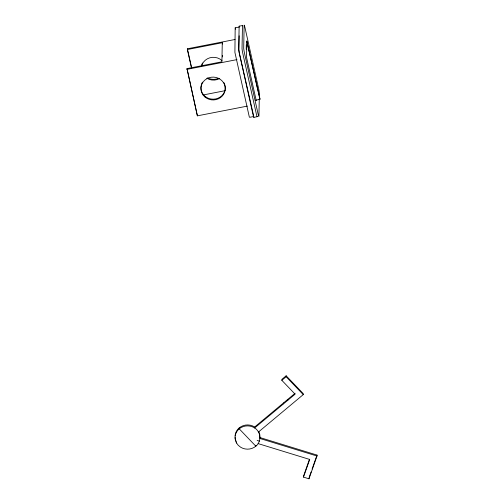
<?xml version="1.0" encoding="UTF-8"?>
<svg xmlns="http://www.w3.org/2000/svg" width="504" height="504" viewBox="0 0 504 504"><rect width="100%" height="100%" fill="white"/><g stroke="black" fill="none" stroke-linecap="round" stroke-linejoin="round"><path stroke-width="0.76" d="M247.376 106.098L197.385 115.844L186.997 68.607L221.905 61.803L222.27 42.727L187.362 49.531L191.457 67.826M187.362 49.531L187.375 48.787L235.059 39.488M197.385 115.844L186.997 68.607M222.484 56.92L222.51 55.396M239.148 35.784L238.877 49.833L239.205 52.416L253.758 116.317M236.59 443.035L236.407 441.825M246.204 49.342L246.292 44.812M258.464 431.997L303.257 394.607L303.276 393.668L286.152 375.789L281.856 379.38L281.837 380.318L295.111 394.178L254.621 427.978L254.375 426.831A12.524 11.756 1.1 0 0 239.23 427.896L239.211 428.828L255.843 446.204C261.859 441.523 260.959 431.468 254.356 427.77A12.524 11.756 1.1 0 0 239.217 428.835A12.386 11.623 1.1 0 0 236.382 442.77L238.228 445.278L240.698 447.262A12.524 11.756 1.1 0 0 255.843 446.197L255.862 445.259M259.258 98.96L258.93 116.122A4.259 0.328 79 0 1 258.023 113.683L244.547 53.455A4.259 0.328 79 0 1 243.703 48.075L244.131 25.446A4.259 0.328 79 0 1 245.038 27.89L258.514 88.118A4.259 0.328 79 0 1 259.365 93.498L259.302 96.617M258.678 431.323L259.755 434.196L259.919 438.486L316.997 456.019L308.977 478.8L303.496 477.118L303.515 476.179L309.475 459.251M283.513 403.861L283.531 402.916M303.257 394.607L286.133 376.727L286.152 375.789M287.816 400.271L287.834 399.332M308.977 478.8L308.996 477.861M316.997 456.019L317.016 455.081L259.938 437.548M239.343 27.008L235.179 27.821L234.902 52.391L249.222 116.582L249.562 117.325L253.726 116.512M303.496 477.118L309.714 459.453L258.117 443.602M309.254 477.124L311.069 471.983M312.102 469.041L317.016 455.081M256.252 100.661L246.563 57.462L246.809 40.906L256.586 84.754M281.837 380.318L286.133 376.727M254.64 427.039L295.13 393.24M255.667 100.22L260.02 99.238L246.866 41.567M239.173 26.176L242.506 25.528M186.984 69.357L236.968 59.611M203.081 94.985L225.086 90.695M253.896 117.344L257.223 116.695M257.16 440.383L259.377 441.158M235.179 27.821L235.689 29.201M260.014 99.2L256.316 83.803M246.941 41.92L247.288 43.451M222.27 42.727L222.573 44.05M187.375 48.787L191.64 67.838M225.042 89.914A12.159 11.416 1.1 0 1 210.848 98.992A12.159 11.416 1.1 0 1 201.14 85.648M201.31 84.93A12.159 11.416 1.1 0 1 202.501 82.146M223.933 82.643A12.159 11.416 1.1 0 1 225.162 89.189M218.245 78.466A12.159 11.416 1.1 0 1 207.497 77.887M201.688 65.104A12.159 11.416 1.1 0 1 202.513 62.987M219.662 78.536A12.159 11.416 1.1 0 1 206.81 78.246M201.506 66.572A12.159 11.416 1.1 0 1 209.803 57.809A12.159 11.416 1.1 0 1 221.962 60.568M242.745 25.88A4.259 0.328 79 0 0 242.468 25.773L242.033 48.397A4.259 0.328 79 0 0 242.884 53.777L256.36 114.005A4.259 0.328 79 0 0 257.261 116.449M239.413 26.529A4.259 0.328 79 0 0 239.135 26.422L238.701 49.045A4.259 0.328 79 0 0 239.551 54.426L253.027 114.654A4.259 0.328 79 0 0 253.934 117.098M236.061 441.139A12.386 11.623 1.1 0 1 235.103 437.447M235.091 435.922A12.386 11.623 1.1 0 1 239.236 427.896M205.159 97.171A12.159 11.416 1.1 0 0 225.03 90.663A12.159 11.416 1.1 0 0 209.047 77.748A12.159 11.416 1.1 0 0 205.159 97.171"/></g></svg>
